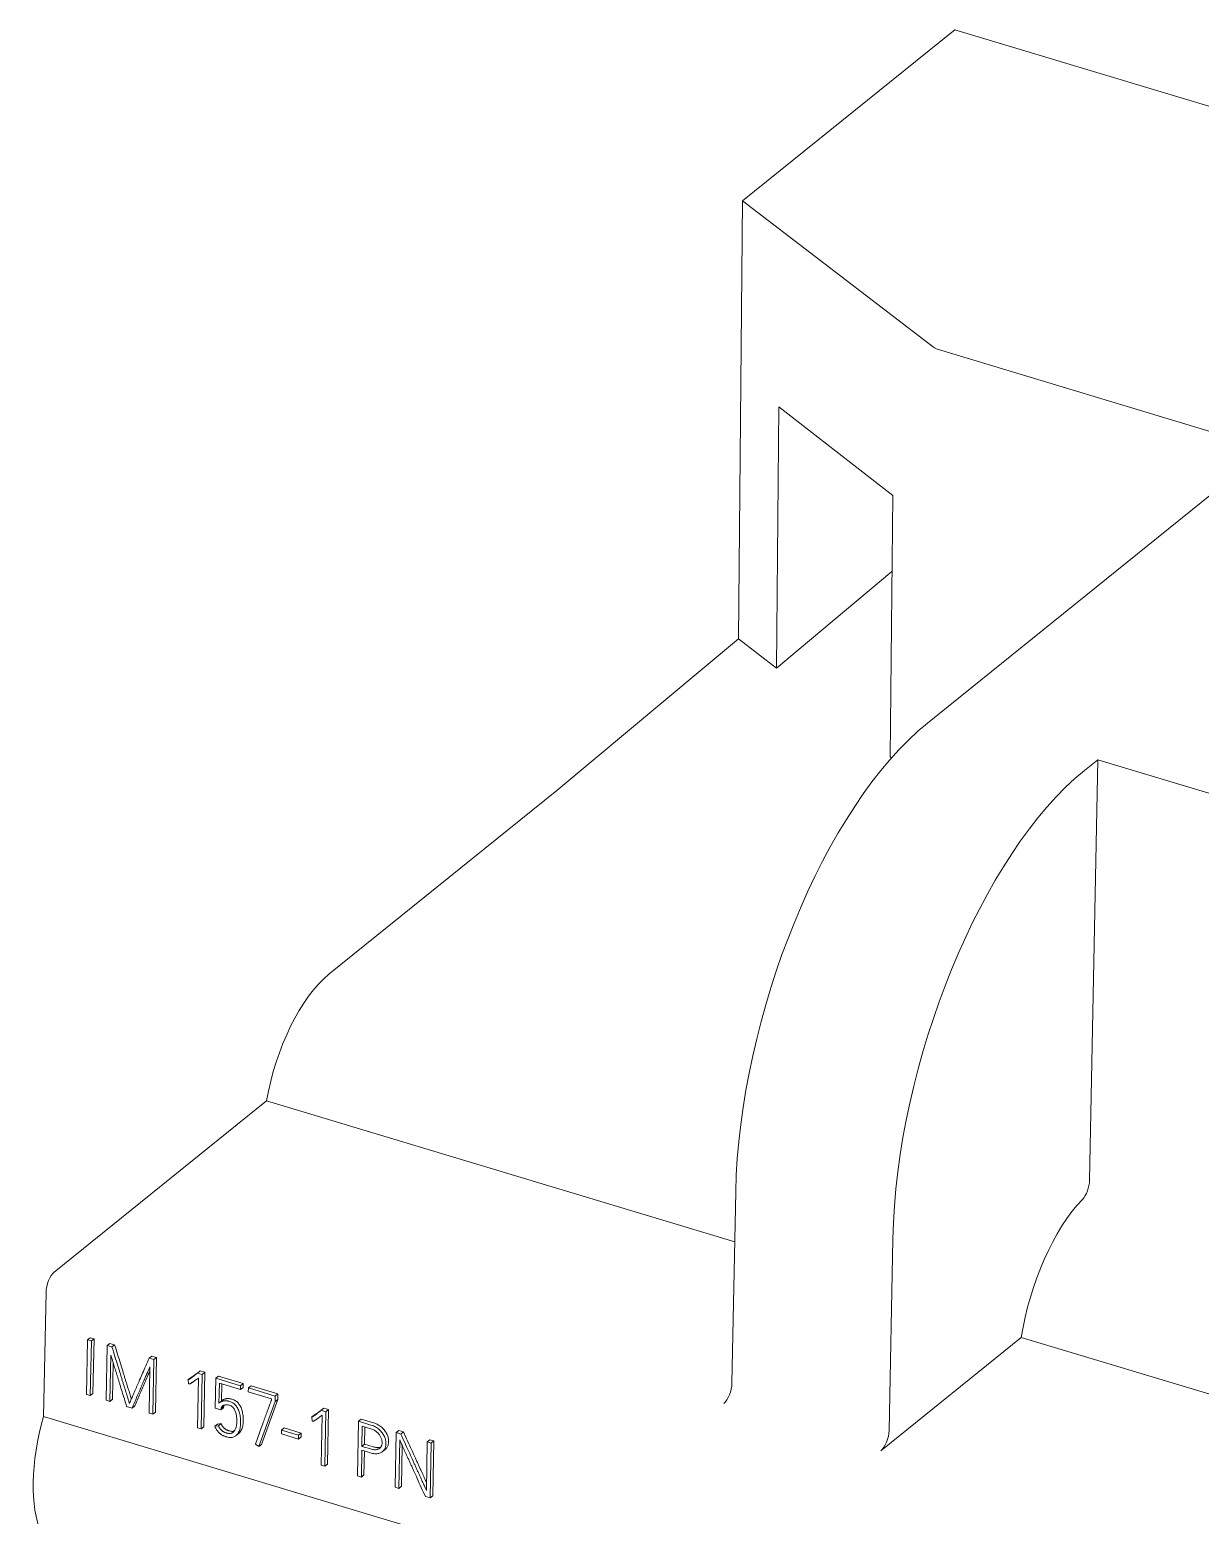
# Model space of a CAD drawing. Header units: inches. Extents: x 9220 to 92460, y -39241 to 4813.
# Drawn here: x 74478.58 to 74502.29, y -32885.04 to -32854.96 of the extents above; entities that cross this region are included whole.
import ezdxf

# ---------------------------------------------------------------- set-up
doc = ezdxf.new("R2010")
doc.units = ezdxf.units.IN
doc.header["$MEASUREMENT"] = 0

# ---------------------------------------------------------------- blocks, each defined once
blk = doc.blocks.new('A$C24EF5112')
at = {"color": 0, "linetype": 'Continuous', "lineweight": 0, "extrusion": (1.17636e-17, 0.017452, 0.999848)}
for p, q in [((-189.487, 394.257), (-200.488, 385.386)), ((-189.487, 394.257), (-85.114, 362.816)), ((-200.488, 385.386), (-200.7, 362.718)), ((-190.599, 377.817), (-200.488, 385.386)), ((-173.294, 372.556), (-190.331, 377.688)), ((-198.608, 374.721), (-198.734, 361.189)), ((-198.608, 374.721), (-192.711, 370.134)), ((-173.294, 372.556), (-190.912, 358.348)), ((-192.838, 356.601), (-192.711, 370.134)), ((-198.734, 361.189), (-192.748, 366.192)), ((-210.112, 354.85), (-200.7, 362.718)), ((-198.734, 361.189), (-200.7, 362.718)), ((-192.769, 356.547), (-192.838, 356.601)), ((-182.776, 355.898), (-182.09, 356.451)), ((-182.513, 334.669), (-182.09, 356.451)), ((-182.09, 356.451), (-156.52, 348.749)), ((-221.91, 345.336), (-210.112, 354.85)), ((-225.139, 338.781), (-236.137, 329.913)), ((-200.893, 331.478), (-225.139, 338.781)), ((-200.842, 334.073), (-201.035, 324.157)), ((-192.899, 321.706), (-192.706, 331.622)), ((-236.562, 328.872), (-236.687, 322.44)), ((-234.407, 326.409), (-234.462, 323.583)), ((-234.27, 326.519), (-234.407, 326.409)), ((-234.214, 326.351), (-234.407, 326.409)), ((-234.076, 326.461), (-234.27, 326.519)), ((-234.269, 323.525), (-234.214, 326.351)), ((-234.076, 326.461), (-234.214, 326.351)), ((-234.131, 323.636), (-234.076, 326.461)), ((-233.256, 326.222), (-233.393, 326.111)), ((-233.009, 326.147), (-233.256, 326.222)), ((-186.049, 326.532), (-193.325, 320.665)), ((-186.049, 326.532), (-167.196, 320.853)), ((-233.393, 326.111), (-233.448, 323.278)), ((-233.146, 326.037), (-233.393, 326.111)), ((-233.251, 323.219), (-233.205, 325.612)), ((-233.009, 326.147), (-233.146, 326.037)), ((-231.09, 325.569), (-231.227, 325.459)), ((-230.975, 325.383), (-231.227, 325.459)), ((-230.838, 325.494), (-231.09, 325.569)), ((-230.838, 325.494), (-230.975, 325.383)), ((-230.893, 322.66), (-230.838, 325.494)), ((-233.114, 323.329), (-233.078, 325.196)), ((-231.181, 325.01), (-231.228, 322.609)), ((-231.03, 322.55), (-230.975, 325.383)), ((-228.72, 324.688), (-228.748, 324.664)), ((-228.583, 324.798), (-228.72, 324.688)), ((-228.476, 324.614), (-228.72, 324.688)), ((-228.339, 324.725), (-228.583, 324.798)), ((-228.339, 324.725), (-228.476, 324.614)), ((-228.394, 321.904), (-228.339, 324.725)), ((-229.084, 324.44), (-229.221, 324.329)), ((-229.221, 324.329), (-229.198, 324.33)), ((-229.198, 324.33), (-229.19, 324.126)), ((-228.674, 324.429), (-228.725, 321.851)), ((-228.531, 321.793), (-228.476, 324.614)), ((-227.776, 324.419), (-227.806, 322.863)), ((-227.638, 324.53), (-227.776, 324.419)), ((-226.487, 324.031), (-227.776, 324.419)), ((-226.35, 324.142), (-227.638, 324.53)), ((-227.606, 323.119), (-227.586, 324.164)), ((-227.586, 324.164), (-226.491, 323.835)), ((-227.469, 323.236), (-227.452, 324.124)), ((-226.491, 323.835), (-226.487, 324.031)), ((-226.354, 323.945), (-226.491, 323.835)), ((-226.35, 324.142), (-226.487, 324.031)), ((-226.354, 323.945), (-226.35, 324.142)), ((-226.081, 323.913), (-226.085, 323.712)), ((-225.944, 324.023), (-226.081, 323.913)), ((-224.688, 323.493), (-226.081, 323.913)), ((-224.551, 323.604), (-225.944, 324.023)), ((-234.462, 323.583), (-234.269, 323.525)), ((-234.131, 323.636), (-234.269, 323.525)), ((-233.448, 323.278), (-233.251, 323.219)), ((-233.114, 323.329), (-233.251, 323.219)), ((-227.424, 323.272), (-227.562, 323.162)), ((-226.085, 323.712), (-224.886, 323.351)), ((-225.537, 320.883), (-224.694, 323.206)), ((-225.399, 320.994), (-224.557, 323.317)), ((-224.886, 323.351), (-224.887, 323.296)), ((-224.694, 323.206), (-224.688, 323.493)), ((-224.557, 323.317), (-224.694, 323.206)), ((-224.551, 323.604), (-224.688, 323.493)), ((-224.557, 323.317), (-224.551, 323.604)), ((-236.687, 322.44), (-132.314, 291)), ((-232.388, 322.959), (-232.106, 322.874)), ((-231.969, 322.984), (-232.106, 322.874)), ((-231.228, 322.609), (-231.03, 322.55)), ((-230.893, 322.66), (-231.03, 322.55)), ((-227.806, 322.863), (-227.512, 322.774)), ((-227.375, 322.885), (-227.512, 322.774)), ((-227.512, 322.774), (-227.495, 322.856)), ((-227.357, 322.967), (-227.495, 322.856)), ((-227.375, 322.885), (-227.357, 322.967)), ((-222.677, 322.51), (-222.814, 322.399)), ((-222.814, 322.399), (-222.791, 322.4)), ((-222.791, 322.4), (-222.783, 322.196)), ((-222.313, 322.758), (-222.341, 322.735)), ((-222.268, 322.499), (-222.318, 319.921)), ((-222.176, 322.868), (-222.313, 322.758)), ((-222.069, 322.684), (-222.313, 322.758)), ((-221.932, 322.795), (-222.176, 322.868)), ((-222.124, 319.863), (-222.069, 322.684)), ((-221.932, 322.795), (-222.069, 322.684)), ((-221.987, 319.974), (-221.932, 322.795)), ((-228.725, 321.851), (-228.531, 321.793)), ((-228.394, 321.904), (-228.531, 321.793)), ((-227.679, 322.04), (-227.816, 321.929)), ((-227.637, 321.958), (-227.816, 321.929)), ((-227.499, 322.069), (-227.679, 322.04)), ((-227.499, 322.069), (-227.637, 321.958)), ((-224.368, 321.733), (-224.372, 321.532)), ((-224.231, 321.843), (-224.368, 321.733)), ((-223.486, 321.467), (-224.368, 321.733)), ((-223.349, 321.578), (-224.231, 321.843)), ((-220.374, 322.19), (-220.43, 319.356)), ((-220.237, 322.3), (-220.374, 322.19)), ((-219.732, 321.996), (-220.374, 322.19)), ((-219.595, 322.107), (-220.237, 322.3)), ((-220.201, 320.888), (-220.181, 321.93)), ((-220.181, 321.93), (-219.736, 321.796)), ((-220.064, 320.999), (-220.047, 321.889)), ((-218.432, 321.605), (-218.487, 318.771)), ((-218.295, 321.715), (-218.432, 321.605)), ((-218.181, 321.529), (-218.432, 321.605)), ((-218.044, 321.64), (-218.295, 321.715)), ((-218.044, 321.64), (-218.181, 321.529)), ((-226.592, 321.551), (-226.729, 321.44)), ((-225.721, 321.002), (-225.537, 320.883)), ((-225.399, 320.994), (-225.537, 320.883)), ((-224.372, 321.532), (-223.49, 321.266)), ((-223.49, 321.266), (-223.486, 321.467)), ((-223.353, 321.377), (-223.49, 321.266)), ((-223.349, 321.578), (-223.486, 321.467)), ((-223.353, 321.377), (-223.349, 321.578)), ((-220.064, 320.999), (-220.201, 320.888)), ((-219.756, 320.754), (-220.201, 320.888)), ((-219.619, 320.865), (-220.064, 320.999)), ((-218.294, 318.713), (-218.245, 321.228)), ((-218.157, 318.824), (-218.115, 320.94)), ((-216.815, 321.117), (-216.864, 318.61)), ((-216.678, 321.228), (-216.815, 321.117)), ((-216.618, 321.058), (-216.815, 321.117)), ((-216.48, 321.169), (-216.678, 321.228)), ((-216.673, 318.225), (-216.618, 321.058)), ((-216.48, 321.169), (-216.618, 321.058)), ((-216.536, 318.335), (-216.48, 321.169)), ((-220.232, 319.297), (-220.205, 320.688)), ((-220.205, 320.688), (-219.76, 320.554)), ((-220.095, 319.408), (-220.071, 320.648)), ((-218.996, 320.729), (-219.133, 320.619)), ((-222.318, 319.921), (-222.124, 319.863)), ((-221.987, 319.974), (-222.124, 319.863)), ((-220.43, 319.356), (-220.232, 319.297)), ((-220.095, 319.408), (-220.232, 319.297)), ((-218.487, 318.771), (-218.294, 318.713)), ((-218.157, 318.824), (-218.294, 318.713)), ((-216.917, 318.298), (-216.673, 318.225)), ((-216.536, 318.335), (-216.673, 318.225))]:
    blk.add_line(p, q, dxfattribs=at)
at = {"color": 0, "linetype": 'Continuous', "lineweight": 0}
for centre, major_axis, ratio, start_param, end_param in [((-189.919, 378.02), (-0.81, 0.016), 0.484848, 0.583007, 1.046779), ((-191.234, 341.821), (5.451, 18.097), 0.437606, 0.569463, 2.140259), ((-183.098, 339.371), (5.451, 18.097), 0.437606, 0.569463, 2.140259), ((-222.02, 339.67), (1.869, 6.205), 0.437606, 0.569463, 1.84429), ((-182.925, 334.337), (-0.234, -0.776), 0.437606, 0.705974, 2.140259), ((-182.501, 327.772), (2.103, 6.98), 0.437606, 0.705974, 1.878836), ((-236.151, 329.205), (-0.234, -0.776), 0.437606, 3.711055, 5.281852), ((-201.447, 323.825), (-0.234, -0.776), 0.437606, 0.569463, 2.140259), ((-233.795, 321.808), (-1.947, -6.463), 0.437606, 4.746325, 5.817378), ((-193.311, 321.374), (0.234, 0.776), 0.437606, 3.711055, 5.281852)]:
    blk.add_ellipse(centre, major_axis=major_axis, ratio=ratio, start_param=start_param, end_param=end_param, dxfattribs=at)
for points, knots in [([(-233.205, 325.612), (-233.197, 325.587), (-233.181, 325.533), (-233.154, 325.445), (-233.123, 325.343), (-233.088, 325.229), (-233.049, 325.105), (-233.008, 324.973), (-232.965, 324.835), (-232.92, 324.69), (-232.875, 324.542), (-232.829, 324.391), (-232.783, 324.241), (-232.714, 324.021), (-232.584, 323.594), (-232.467, 323.216), (-232.388, 322.959)], [0, 0, 0, 0, 0.027797, 0.061126, 0.099988, 0.14327, 0.189861, 0.23976, 0.292286, 0.346758, 0.403177, 0.460328, 0.516996, 0.573181, 0.708838, 1, 1, 1, 1]), ([(-232.237, 323.115), (-232.241, 323.125), (-232.252, 323.154), (-232.27, 323.209), (-232.295, 323.288), (-232.326, 323.388), (-232.363, 323.504), (-232.404, 323.635), (-232.449, 323.78), (-232.498, 323.936), (-232.55, 324.102), (-232.603, 324.275), (-232.657, 324.451), (-232.735, 324.714), (-232.902, 325.243), (-233.045, 325.712), (-233.146, 326.037)], [0, 0, 0, 0, 0.010517, 0.029578, 0.057191, 0.091739, 0.131602, 0.17678, 0.226508, 0.280023, 0.337325, 0.396884, 0.457174, 0.518195, 0.6666, 1, 1, 1, 1]), ([(-232.141, 323.347), (-232.146, 323.362), (-232.161, 323.411), (-232.189, 323.498), (-232.225, 323.615), (-232.267, 323.746), (-232.312, 323.891), (-232.361, 324.047), (-232.413, 324.213), (-232.466, 324.386), (-232.52, 324.562), (-232.598, 324.825), (-232.765, 325.353), (-232.908, 325.823), (-233.009, 326.147)], [0.0415244, 0.0415244, 0.0415244, 0.0415244, 0.0571906, 0.0917386, 0.1316016, 0.1767797, 0.2265084, 0.2800233, 0.3373245, 0.3968838, 0.4571737, 0.5181953, 0.6666001, 1, 1, 1, 1]), ([(-231.227, 325.459), (-231.285, 325.323), (-231.396, 325.062), (-231.559, 324.686), (-231.686, 324.398), (-231.777, 324.186), (-231.839, 324.045), (-231.898, 323.906), (-231.956, 323.773), (-232.01, 323.648), (-232.061, 323.532), (-232.106, 323.427), (-232.146, 323.334), (-232.18, 323.254), (-232.21, 323.182), (-232.228, 323.138), (-232.237, 323.115)], [0, 0, 0, 0, 0.172856, 0.333623, 0.482302, 0.543591, 0.604043, 0.663657, 0.720959, 0.774475, 0.824205, 0.869357, 0.90914, 0.943554, 0.970979, 1, 1, 1, 1]), ([(-232.106, 322.874), (-232.06, 322.981), (-231.97, 323.19), (-231.838, 323.495), (-231.734, 323.734), (-231.659, 323.912), (-231.606, 324.034), (-231.554, 324.155), (-231.502, 324.275), (-231.452, 324.391), (-231.404, 324.502), (-231.358, 324.608), (-231.314, 324.706), (-231.274, 324.797), (-231.238, 324.878), (-231.207, 324.948), (-231.189, 324.991), (-231.181, 325.01)], [0, 0, 0, 0, 0.150097, 0.292972, 0.428623, 0.485357, 0.542309, 0.599481, 0.655764, 0.710053, 0.762346, 0.812025, 0.858473, 0.901688, 0.940344, 0.973115, 1, 1, 1, 1]), ([(-231.969, 322.984), (-231.923, 323.091), (-231.833, 323.3), (-231.701, 323.606), (-231.597, 323.844), (-231.521, 324.023), (-231.469, 324.145), (-231.417, 324.266), (-231.365, 324.385), (-231.315, 324.501), (-231.267, 324.613), (-231.224, 324.711), (-231.197, 324.773), (-231.185, 324.799)], [0, 0, 0, 0, 0.1500974, 0.2929716, 0.4286228, 0.4853567, 0.5423093, 0.5994809, 0.6557645, 0.7100528, 0.762346, 0.8120253, 0.8488361, 0.8488361, 0.8488361, 0.8488361]), ([(-228.718, 324.689), (-228.731, 324.679), (-228.76, 324.656), (-228.805, 324.622), (-228.851, 324.587), (-228.896, 324.554), (-228.937, 324.524), (-228.976, 324.498), (-229.011, 324.476), (-229.041, 324.459), (-229.065, 324.447), (-229.078, 324.441), (-229.084, 324.44)], [0.23785, 0.23785, 0.23785, 0.23785, 0.3214495, 0.4278626, 0.5287251, 0.6240429, 0.7124383, 0.7925575, 0.8644501, 0.9246895, 0.9698368, 1, 1, 1, 1]), ([(-228.748, 324.664), (-228.763, 324.651), (-228.796, 324.626), (-228.844, 324.587), (-228.894, 324.549), (-228.942, 324.511), (-228.989, 324.476), (-229.033, 324.443), (-229.075, 324.413), (-229.113, 324.387), (-229.148, 324.366), (-229.178, 324.349), (-229.202, 324.336), (-229.216, 324.331), (-229.221, 324.329)], [0, 0, 0, 0, 0.105791, 0.21294, 0.32145, 0.427863, 0.528725, 0.624043, 0.712438, 0.792558, 0.86445, 0.92469, 0.969837, 1, 1, 1, 1]), ([(-229.19, 324.126), (-229.186, 324.125), (-229.178, 324.123), (-229.164, 324.122), (-229.147, 324.121), (-229.126, 324.125), (-229.099, 324.135), (-229.066, 324.152), (-229.025, 324.176), (-228.976, 324.207), (-228.917, 324.247), (-228.815, 324.321), (-228.733, 324.383), (-228.674, 324.429)], [0, 0, 0, 0, 0.016663, 0.036768, 0.060496, 0.092617, 0.138787, 0.199552, 0.277115, 0.3736, 0.489098, 0.629203, 1, 1, 1, 1]), ([(-227.816, 321.929), (-227.804, 321.897), (-227.777, 321.834), (-227.729, 321.747), (-227.674, 321.673), (-227.616, 321.61), (-227.557, 321.555), (-227.497, 321.51), (-227.438, 321.473), (-227.381, 321.443), (-227.326, 321.42), (-227.277, 321.402), (-227.234, 321.387), (-227.176, 321.368), (-227.099, 321.35), (-227.005, 321.343), (-226.916, 321.351), (-226.833, 321.375), (-226.758, 321.415), (-226.692, 321.47), (-226.634, 321.539), (-226.584, 321.622), (-226.543, 321.717), (-226.512, 321.826), (-226.492, 321.949), (-226.482, 322.13), (-226.49, 322.355), (-226.533, 322.61), (-226.613, 322.831), (-226.728, 323.013), (-226.88, 323.149), (-227.017, 323.209), (-227.12, 323.236), (-227.186, 323.249), (-227.247, 323.255), (-227.303, 323.256), (-227.354, 323.252), (-227.401, 323.242), (-227.444, 323.229), (-227.484, 323.212), (-227.519, 323.192), (-227.562, 323.163), (-227.59, 323.138), (-227.606, 323.119)], [0, 0, 0, 0, 0.024069, 0.045895, 0.065947, 0.084694, 0.102332, 0.119106, 0.135048, 0.150058, 0.164263, 0.177124, 0.187995, 0.196882, 0.221955, 0.246228, 0.270266, 0.294235, 0.318316, 0.3431, 0.368916, 0.395996, 0.424718, 0.455141, 0.487371, 0.521739, 0.59301, 0.653818, 0.706175, 0.751859, 0.794087, 0.838462, 0.856298, 0.873015, 0.888721, 0.903495, 0.9174, 0.930548, 0.943125, 0.955271, 0.967063, 0.978466, 1, 1, 1, 1]), ([(-226.592, 321.551), (-226.58, 321.56), (-226.546, 321.591), (-226.497, 321.65), (-226.447, 321.732), (-226.406, 321.828), (-226.375, 321.937), (-226.355, 322.06), (-226.345, 322.241), (-226.353, 322.466), (-226.396, 322.721), (-226.476, 322.941), (-226.591, 323.124), (-226.742, 323.26), (-226.88, 323.32), (-226.983, 323.347), (-227.049, 323.359), (-227.109, 323.366), (-227.166, 323.366), (-227.217, 323.362), (-227.264, 323.353), (-227.307, 323.339), (-227.346, 323.323), (-227.382, 323.303), (-227.408, 323.286), (-227.421, 323.275), (-227.424, 323.272)], [0.3296661, 0.3296661, 0.3296661, 0.3296661, 0.3431, 0.3689156, 0.395996, 0.4247176, 0.4551414, 0.4873713, 0.5217389, 0.5930102, 0.6538177, 0.7061746, 0.7518594, 0.794087, 0.8384617, 0.8562979, 0.8730155, 0.8887206, 0.903495, 0.9174, 0.930548, 0.9431247, 0.9552712, 0.9670628, 0.9784656, 0.9820721, 0.9820721, 0.9820721, 0.9820721]), ([(-224.887, 323.296), (-224.889, 323.291), (-224.896, 323.275), (-224.909, 323.239), (-224.93, 323.184), (-224.957, 323.111), (-224.989, 323.024), (-225.026, 322.922), (-225.067, 322.809), (-225.111, 322.686), (-225.158, 322.556), (-225.208, 322.419), (-225.259, 322.28), (-225.335, 322.07), (-225.488, 321.643), (-225.626, 321.264), (-225.721, 321.002)], [0, 0, 0, 0, 0.006664, 0.022274, 0.046836, 0.07897, 0.117297, 0.161819, 0.211415, 0.264968, 0.322476, 0.382404, 0.443215, 0.50491, 0.65714, 1, 1, 1, 1]), ([(-227.495, 322.856), (-227.494, 322.86), (-227.493, 322.87), (-227.486, 322.887), (-227.478, 322.911), (-227.464, 322.937), (-227.442, 322.964), (-227.414, 322.99), (-227.378, 323.014), (-227.333, 323.031), (-227.28, 323.045), (-227.215, 323.049), (-227.139, 323.039), (-227.057, 323.019), (-226.976, 322.987), (-226.903, 322.936), (-226.846, 322.868), (-226.801, 322.791), (-226.762, 322.709), (-226.733, 322.623), (-226.711, 322.534), (-226.695, 322.446), (-226.687, 322.359), (-226.682, 322.279), (-226.68, 322.206), (-226.679, 322.13), (-226.684, 322.049), (-226.697, 321.961), (-226.716, 321.879), (-226.743, 321.804), (-226.776, 321.737), (-226.815, 321.679), (-226.861, 321.631), (-226.915, 321.594), (-226.976, 321.568), (-227.043, 321.554), (-227.116, 321.556), (-227.182, 321.571), (-227.236, 321.589), (-227.279, 321.605), (-227.322, 321.622), (-227.364, 321.642), (-227.405, 321.666), (-227.444, 321.694), (-227.481, 321.726), (-227.517, 321.762), (-227.552, 321.802), (-227.596, 321.866), (-227.622, 321.92), (-227.637, 321.958)], [0, 0, 0, 0, 0.003835, 0.010291, 0.019409, 0.030552, 0.043292, 0.05784, 0.074033, 0.091897, 0.111744, 0.133944, 0.159245, 0.188187, 0.215554, 0.240583, 0.265389, 0.291021, 0.31727, 0.344637, 0.372616, 0.400483, 0.428409, 0.454895, 0.478324, 0.498718, 0.529219, 0.559061, 0.588457, 0.616902, 0.643928, 0.66984, 0.694837, 0.719271, 0.743714, 0.768159, 0.792837, 0.81861, 0.833136, 0.847541, 0.86185, 0.876011, 0.890073, 0.904195, 0.91847, 0.932995, 0.947925, 0.96372, 1, 1, 1, 1]), ([(-227.357, 322.967), (-227.357, 322.971), (-227.355, 322.981), (-227.349, 322.998), (-227.343, 323.015), (-227.338, 323.026), (-227.336, 323.029)], [0, 0, 0, 0, 0.00383466, 0.01029126, 0.01940853, 0.02332175, 0.02332175, 0.02332175, 0.02332175]), ([(-222.341, 322.735), (-222.356, 322.721), (-222.389, 322.696), (-222.438, 322.657), (-222.487, 322.619), (-222.535, 322.581), (-222.582, 322.546), (-222.626, 322.513), (-222.668, 322.483), (-222.706, 322.458), (-222.741, 322.436), (-222.771, 322.419), (-222.795, 322.406), (-222.809, 322.401), (-222.814, 322.399)], [0, 0, 0, 0, 0.105791, 0.21294, 0.32145, 0.427863, 0.528725, 0.624043, 0.712438, 0.792558, 0.86445, 0.92469, 0.969837, 1, 1, 1, 1]), ([(-222.783, 322.196), (-222.779, 322.195), (-222.771, 322.193), (-222.757, 322.192), (-222.74, 322.191), (-222.719, 322.195), (-222.693, 322.205), (-222.659, 322.222), (-222.618, 322.246), (-222.569, 322.277), (-222.51, 322.317), (-222.408, 322.391), (-222.326, 322.453), (-222.268, 322.499)], [0, 0, 0, 0, 0.016663, 0.036768, 0.060496, 0.092617, 0.138787, 0.199552, 0.277115, 0.3736, 0.489098, 0.629203, 1, 1, 1, 1]), ([(-222.312, 322.759), (-222.324, 322.749), (-222.353, 322.726), (-222.398, 322.692), (-222.445, 322.657), (-222.489, 322.624), (-222.53, 322.594), (-222.569, 322.568), (-222.604, 322.547), (-222.634, 322.53), (-222.658, 322.517), (-222.671, 322.512), (-222.677, 322.51)], [0.23785, 0.23785, 0.23785, 0.23785, 0.3214495, 0.4278626, 0.5287251, 0.6240429, 0.7124383, 0.7925575, 0.8644501, 0.9246895, 0.9698368, 1, 1, 1, 1]), ([(-226.807, 321.692), (-226.818, 321.688), (-226.849, 321.676), (-226.906, 321.665), (-226.979, 321.667), (-227.044, 321.682), (-227.099, 321.7), (-227.142, 321.716), (-227.185, 321.733), (-227.227, 321.752), (-227.267, 321.777), (-227.307, 321.805), (-227.344, 321.837), (-227.38, 321.873), (-227.414, 321.913), (-227.459, 321.977), (-227.484, 322.031), (-227.499, 322.069)], [0.7309765, 0.7309765, 0.7309765, 0.7309765, 0.743714, 0.7681587, 0.7928369, 0.8186098, 0.8331356, 0.847541, 0.8618495, 0.8760106, 0.890073, 0.904195, 0.9184697, 0.9329946, 0.9479253, 0.9637203, 1, 1, 1, 1]), ([(-219.76, 320.554), (-219.684, 320.531), (-219.536, 320.5), (-219.331, 320.511), (-219.192, 320.571), (-219.104, 320.641), (-219.052, 320.701), (-219.011, 320.77), (-218.981, 320.847), (-218.963, 320.931), (-218.955, 321.019), (-218.959, 321.112), (-218.974, 321.208), (-219.001, 321.304), (-219.038, 321.401), (-219.086, 321.495), (-219.146, 321.586), (-219.216, 321.674), (-219.299, 321.755), (-219.392, 321.831), (-219.496, 321.899), (-219.611, 321.955), (-219.691, 321.984), (-219.732, 321.996)], [0, 0, 0, 0, 0.09686, 0.184683, 0.269632, 0.308091, 0.345615, 0.382953, 0.420178, 0.457259, 0.494821, 0.532654, 0.570535, 0.609051, 0.64782, 0.686552, 0.725938, 0.766335, 0.808226, 0.852366, 0.898755, 0.947667, 1, 1, 1, 1]), ([(-219.736, 321.796), (-219.705, 321.786), (-219.644, 321.765), (-219.558, 321.724), (-219.48, 321.674), (-219.411, 321.617), (-219.349, 321.557), (-219.296, 321.493), (-219.251, 321.425), (-219.214, 321.356), (-219.186, 321.285), (-219.167, 321.215), (-219.156, 321.146), (-219.153, 321.08), (-219.158, 321.017), (-219.171, 320.959), (-219.192, 320.904), (-219.22, 320.854), (-219.258, 320.811), (-219.304, 320.775), (-219.358, 320.746), (-219.421, 320.727), (-219.492, 320.716), (-219.571, 320.716), (-219.661, 320.728), (-219.724, 320.745), (-219.756, 320.754)], [0, 0, 0, 0, 0.053647, 0.103346, 0.149977, 0.194217, 0.236442, 0.277366, 0.317149, 0.355906, 0.394399, 0.432388, 0.469458, 0.506182, 0.541309, 0.576504, 0.612322, 0.648506, 0.685021, 0.722671, 0.761783, 0.802714, 0.846164, 0.892892, 0.943917, 1, 1, 1, 1]), ([(-218.996, 320.729), (-218.986, 320.737), (-218.957, 320.762), (-218.914, 320.811), (-218.874, 320.881), (-218.844, 320.958), (-218.825, 321.041), (-218.818, 321.13), (-218.822, 321.223), (-218.837, 321.318), (-218.863, 321.415), (-218.9, 321.512), (-218.949, 321.606), (-219.008, 321.697), (-219.079, 321.784), (-219.161, 321.866), (-219.254, 321.942), (-219.359, 322.01), (-219.473, 322.066), (-219.554, 322.094), (-219.595, 322.107)], [0.2903275, 0.2903275, 0.2903275, 0.2903275, 0.3080915, 0.3456151, 0.3829529, 0.4201782, 0.4572586, 0.4948207, 0.5326539, 0.5705347, 0.6090509, 0.6478196, 0.6865519, 0.7259375, 0.7663347, 0.8082258, 0.8523661, 0.8987554, 0.9476666, 1, 1, 1, 1]), ([(-216.856, 319.009), (-216.864, 319.027), (-216.891, 319.087), (-216.94, 319.193), (-217.002, 319.331), (-217.07, 319.48), (-217.141, 319.637), (-217.216, 319.803), (-217.292, 319.972), (-217.37, 320.143), (-217.484, 320.395), (-217.638, 320.738), (-217.837, 321.18), (-217.973, 321.483), (-218.044, 321.64)], [0.0986091, 0.0986091, 0.0986091, 0.0986091, 0.1170769, 0.1602587, 0.2078068, 0.2590033, 0.3131304, 0.3701881, 0.4287111, 0.487234, 0.545757, 0.6881721, 0.8395864, 1, 1, 1, 1]), ([(-219.218, 320.86), (-219.219, 320.86), (-219.24, 320.851), (-219.284, 320.838), (-219.354, 320.827), (-219.434, 320.826), (-219.524, 320.839), (-219.586, 320.855), (-219.619, 320.865)], [0.7596616, 0.7596616, 0.7596616, 0.7596616, 0.7617832, 0.8027141, 0.8461636, 0.8928921, 0.9439171, 1, 1, 1, 1]), ([(-218.245, 321.228), (-218.238, 321.21), (-218.22, 321.168), (-218.186, 321.094), (-218.144, 321.001), (-218.093, 320.89), (-218.035, 320.765), (-217.973, 320.627), (-217.905, 320.479), (-217.834, 320.321), (-217.759, 320.155), (-217.682, 319.985), (-217.604, 319.813), (-217.487, 319.558), (-217.259, 319.052), (-217.056, 318.605), (-216.917, 318.298)], [0, 0, 0, 0, 0.017881, 0.043036, 0.075471, 0.113785, 0.156579, 0.203853, 0.254825, 0.308715, 0.365522, 0.423995, 0.482881, 0.542179, 0.685414, 1, 1, 1, 1]), ([(-216.864, 318.61), (-216.872, 318.629), (-216.891, 318.673), (-216.926, 318.749), (-216.969, 318.844), (-217.02, 318.956), (-217.077, 319.082), (-217.14, 319.22), (-217.207, 319.369), (-217.279, 319.527), (-217.353, 319.692), (-217.43, 319.861), (-217.507, 320.032), (-217.621, 320.284), (-217.775, 320.627), (-217.974, 321.069), (-218.111, 321.373), (-218.181, 321.529)], [0, 0, 0, 0, 0.019057, 0.045144, 0.078261, 0.117077, 0.160259, 0.207807, 0.259003, 0.31313, 0.370188, 0.428711, 0.487234, 0.545757, 0.688172, 0.839586, 1, 1, 1, 1])]:
    blk.add_open_spline(points, degree=3, knots=knots, dxfattribs=at)

msp = doc.modelspace()

# ---------------------------------------------------------------- block references
at = {"xscale": 0.3909995765929849, "yscale": 0.3909995765929849, "zscale": 0.3909995765929849}
msp.add_blockref('A$C24EF5112', (74571.41, -33009.116), dxfattribs=at)

doc.saveas('drawing.dxf')
